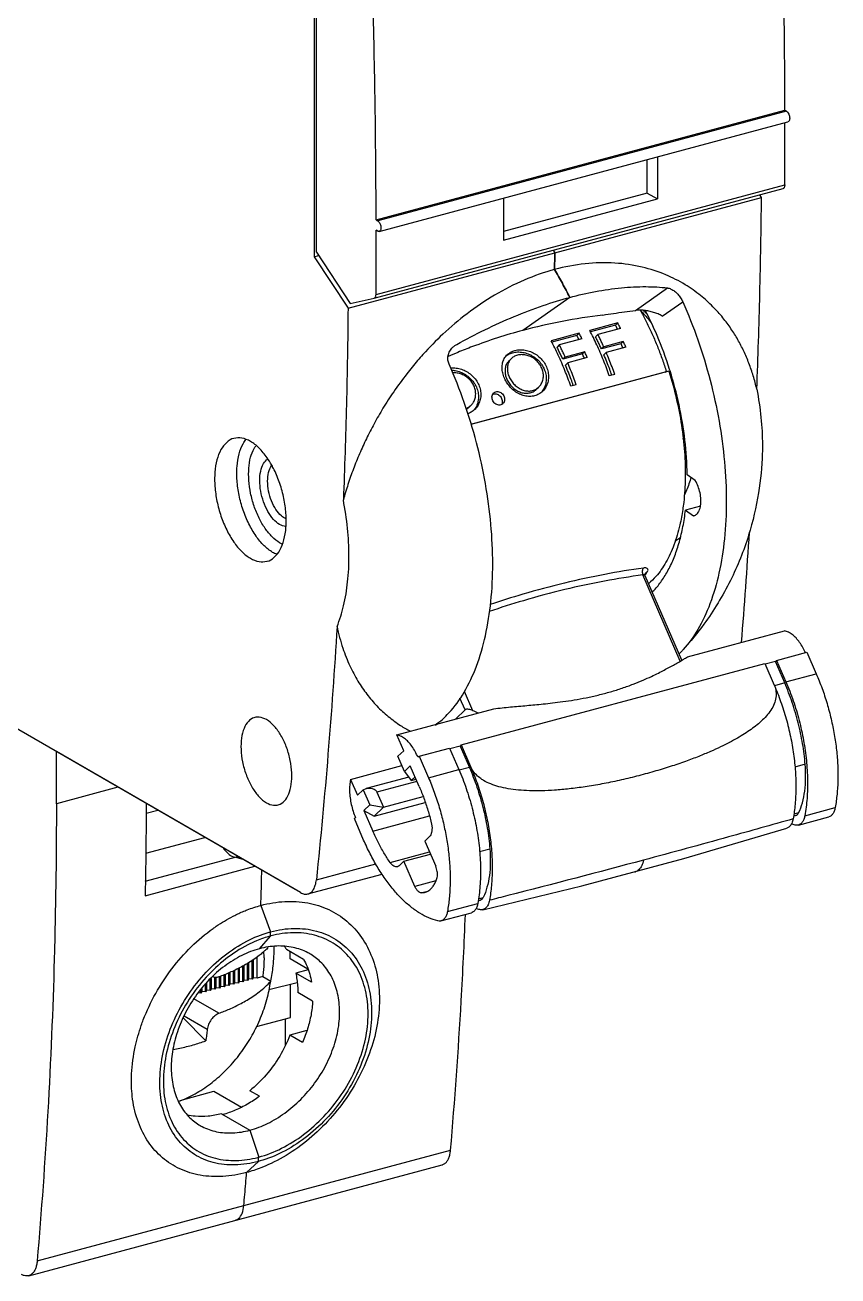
# Model space of a CAD drawing. Extents: x -77 to 255, y -304 to -148.
# Drawn here: x -20.75 to 8.01, y -272.28 to -228.01 of the extents above; entities that cross this region are included whole.
import ezdxf

# ---------------------------------------------------------------- set-up
doc = ezdxf.new("R2010")
doc.units = 0
doc.header["$LTSCALE"] = 1.21
doc.header["$MEASUREMENT"] = 0
doc.layers.get('0').update_dxf_attribs({"linetype": 'CONTINUOUS'})

msp = doc.modelspace()

# ---------------------------------------------------------------- linework, layer by layer
for p, q in [((-10.519, -218.63), (-10.519, -236.207)), ((-10.436, -236.05), (-10.436, -218.607)), ((-8.326, -234.903), (6.137, -231.027)), ((6.194, -231.059), (-8.269, -234.936)), ((6.137, -231.027), (6.194, -231.059)), ((-8.217, -235.313), (6.245, -231.436)), ((1.268, -233.954), (1.268, -232.77)), ((-8.33, -237.546), (6.133, -233.669)), ((-9.319, -238.031), (5.309, -234.11)), ((-8.391, -237.672), (6.072, -233.796)), ((-3.823, -235.626), (1.632, -234.164)), ((1.268, -233.954), (-3.822, -235.318)), ((1.268, -233.954), (1.632, -234.164)), ((5.309, -234.11), (5.248, -234.017)), ((-8.326, -234.903), (-8.269, -234.936)), ((-8.269, -235.304), (-8.325, -235.272)), ((-10.519, -236.207), (-10.36, -236.165)), ((-10.519, -236.207), (-9.319, -238.031)), ((-10.436, -236.05), (-9.24, -237.869)), ((-2.066, -235.977), (-2.005, -236.07)), ((-9.24, -237.869), (-8.393, -237.673)), ((-8.393, -237.673), (-8.391, -237.672)), ((-1.476, -237.647), (-3.132, -238.815)), ((0.853, -238.107), (1.979, -237.313)), ((1.799, -238.308), (2.52, -237.8)), ((0.222, -238.55), (-0.77, -238.816)), ((0.222, -238.55), (0.139, -238.629)), ((-1.142, -238.916), (-2.134, -239.181)), ((-1.225, -238.995), (-2.109, -239.232)), ((-1.142, -238.916), (-1.225, -238.995)), ((0.139, -238.629), (-0.745, -238.866)), ((-0.48, -238.959), (-0.562, -239.039)), ((0.322, -238.745), (-0.48, -238.959)), ((-5.537, -239.351), (-5.471, -239.31)), ((-1.844, -239.325), (-1.926, -239.404)), ((-1.042, -239.11), (-1.844, -239.325)), ((0.338, -239.286), (-0.356, -239.472)), ((-0.274, -239.393), (-0.356, -239.472)), ((0.42, -239.207), (-0.274, -239.393)), ((0.51, -239.412), (-0.185, -239.598)), ((0.42, -239.207), (0.338, -239.286)), ((-3.539, -239.811), (-3.622, -239.89)), ((-1.026, -239.651), (-1.72, -239.838)), ((-1.638, -239.759), (-1.72, -239.838)), ((-0.944, -239.573), (-1.638, -239.759)), ((-0.854, -239.777), (-1.548, -239.963)), ((-0.944, -239.573), (-1.026, -239.651)), ((-0.185, -239.598), (-0.267, -239.676)), ((-4.975, -242.13), (1.946, -240.275)), ((2.032, -240.263), (-4.972, -242.14)), ((-1.548, -239.963), (-1.63, -240.042)), ((1.946, -240.275), (1.886, -240.302)), ((-1.249, -240.737), (-1.439, -240.788)), ((0.115, -240.371), (-0.075, -240.422)), ((-2.57, -240.821), (-2.652, -240.9)), ((-4.967, -241.463), (-5.049, -241.542)), ((2.598, -242.682), (2.53, -242.643)), ((2.548, -242.8), (2.606, -242.784)), ((2.964, -244.127), (2.681, -243.928)), ((3.151, -245.03), (2.62, -245.175)), ((2.62, -245.175), (2.902, -245.374)), ((-11.194, -258.598), (-33.961, -245.449)), ((2.902, -245.374), (2.923, -245.369)), ((2.902, -245.374), (2.923, -245.37)), ((2.433, -250.521), (1.111, -247.468)), ((2.487, -250.489), (1.195, -247.506)), ((2.692, -250.37), (6.125, -249.45)), ((5.801, -250.532), (5.44, -250.629)), ((5.842, -250.493), (5.801, -250.532)), ((6.13, -251.292), (5.801, -250.532)), ((5.842, -250.493), (6.916, -250.205)), ((5.842, -250.493), (6.171, -251.253)), ((6.916, -250.205), (7.245, -250.965)), ((-5.315, -253.484), (5.429, -250.604)), ((5.429, -250.604), (5.758, -251.364)), ((6.171, -251.253), (7.245, -250.965)), ((6.13, -251.292), (5.768, -251.39)), ((-5.18, -252.242), (-5.362, -251.824)), ((-4.905, -252.273), (-5.2, -251.593)), ((-7.594, -253.128), (-4.161, -252.207)), ((-5.18, -252.242), (-5.523, -252.573)), ((-6.177, -252.748), (-6.189, -252.721)), ((-6.147, -252.74), (-6.164, -252.7)), ((-7.351, -253.69), (-7.594, -253.128)), ((-6.803, -253.882), (-5.728, -253.594)), ((-5.728, -253.594), (-5.399, -254.355)), ((-5.356, -253.523), (-5.717, -253.62)), ((-5.315, -253.484), (-5.356, -253.523)), ((-5.356, -253.523), (-5.027, -254.283)), ((-5.315, -253.484), (-4.986, -254.244)), ((-10.997, -258.712), (-19.639, -253.72)), ((-19.639, -255.563), (-19.639, -253.72)), ((-7.555, -253.887), (-7.351, -253.69)), ((-7.324, -254.422), (-7.555, -253.887)), ((-6.803, -253.882), (-6.844, -253.922)), ((-6.803, -253.882), (-6.474, -254.643)), ((-9.232, -254.705), (-7.412, -254.217)), ((-7.119, -254.225), (-7.324, -254.422)), ((-7.324, -254.422), (-7.083, -254.741)), ((-6.801, -254.958), (-7.119, -254.225)), ((-6.474, -254.643), (-5.399, -254.355)), ((-5.027, -254.283), (-5.389, -254.38)), ((6.855, -254.169), (6.49, -254.266)), ((-9.232, -254.705), (-8.989, -255.267)), ((-7.17, -254.625), (-8.678, -255.029)), ((-6.881, -254.773), (-8.297, -255.152)), ((-6.95, -254.614), (-7.083, -254.741)), ((-7.083, -254.741), (-6.915, -254.696)), ((-17.46, -254.979), (-19.639, -255.563)), ((-8.989, -255.267), (-8.784, -255.07)), ((-8.784, -255.07), (-8.677, -255.029)), ((-8.784, -255.07), (-8.552, -255.605)), ((-8.297, -255.152), (-8.066, -255.688)), ((-8.066, -255.688), (-6.66, -255.311)), ((-16.463, -255.903), (-16.051, -255.793)), ((-8.552, -255.605), (-8.757, -255.802)), ((-8.757, -255.802), (-8.393, -256.003)), ((-8.757, -255.802), (-8.439, -256.535)), ((-8.552, -255.605), (-8.066, -255.688)), ((-8.393, -256.003), (-6.587, -255.519)), ((-8.066, -255.688), (-8.393, -256.003)), ((6.842, -255.991), (7.916, -255.703)), ((-9.096, -256.091), (-9.055, -256.051)), ((-8.767, -256.851), (-9.096, -256.091)), ((-8.439, -256.535), (-6.439, -255.999)), ((6.525, -255.982), (6.441, -256.005)), ((6.624, -255.887), (6.45, -255.934)), ((6.514, -255.985), (6.525, -255.982)), ((6.614, -256.321), (7.688, -256.033)), ((-6.603, -256.888), (-6.437, -256.727)), ((-16.476, -257.317), (-14.383, -256.756)), ((-6.603, -256.888), (-6.217, -257.78)), ((-4.667, -257.257), (-4.302, -257.159)), ((-16.492, -258.31), (-13.214, -257.432)), ((-13.031, -257.538), (-13.323, -257.461)), ((-7.833, -257.642), (-6.439, -257.268)), ((-7.508, -257.759), (-7.341, -257.598)), ((-7.341, -257.598), (-6.405, -257.347)), ((-6.954, -258.49), (-7.341, -257.598)), ((-16.5, -258.819), (-12.615, -257.778)), ((-10.738, -258.758), (-8.116, -258.056)), ((-10.441, -258.259), (-8.34, -257.696)), ((-6.208, -258.29), (-6.954, -258.49)), ((-4.551, -259.314), (-1.048, -258.473)), ((-6.543, -258.678), (-6.708, -258.722)), ((-6.708, -258.722), (-6.614, -258.706)), ((-4.707, -258.925), (-4.533, -258.878)), ((-12.403, -259.162), (-12.058, -260.097)), ((-5.803, -259.38), (-4.729, -259.092)), ((-4.716, -258.996), (-4.632, -258.973)), ((-4.632, -258.973), (-4.643, -258.976)), ((-6.031, -259.71), (-4.956, -259.422)), ((-12.452, -260.696), (-12.063, -260.247)), ((-10.893, -261.072), (-11.494, -260.725)), ((-12.706, -261.777), (-12.706, -261.109)), ((-12.679, -261.092), (-12.679, -261.723)), ((-12.54, -261.733), (-12.54, -260.993)), ((-10.738, -261.417), (-11.367, -261.054)), ((-13.671, -261.609), (-13.671, -261.988)), ((-13.532, -261.999), (-13.532, -261.55)), ((-13.506, -261.539), (-13.506, -261.944)), ((-13.367, -261.954), (-13.367, -261.475)), ((-13.34, -261.463), (-13.34, -261.9)), ((-13.201, -261.91), (-13.201, -261.394)), ((-13.175, -261.381), (-13.175, -261.856)), ((-13.036, -261.866), (-13.036, -261.307)), ((-13.01, -261.292), (-13.01, -261.811)), ((-12.871, -261.822), (-12.871, -261.213)), ((-12.844, -261.196), (-12.844, -261.767)), ((-10.73, -261.44), (-11.17, -261.558)), ((-10.612, -261.88), (-11.17, -261.558)), ((-14.358, -262.22), (-14.358, -261.929)), ((-14.332, -261.901), (-14.332, -262.166)), ((-14.193, -262.176), (-14.193, -261.771)), ((-14.167, -261.746), (-14.167, -262.121)), ((-14.028, -262.132), (-14.028, -261.71)), ((-14.002, -261.711), (-14.002, -262.077)), ((-13.863, -262.087), (-13.863, -261.685)), ((-13.836, -262.033), (-13.863, -262.087)), ((-13.836, -261.675), (-13.836, -262.033)), ((-13.697, -262.043), (-13.836, -262.033)), ((-13.697, -262.043), (-13.697, -261.62)), ((-13.671, -261.988), (-13.697, -262.043)), ((-13.532, -261.999), (-13.671, -261.988)), ((-13.506, -261.944), (-13.532, -261.999)), ((-13.367, -261.954), (-13.506, -261.944)), ((-13.34, -261.9), (-13.367, -261.954)), ((-13.201, -261.91), (-13.34, -261.9)), ((-13.175, -261.856), (-13.201, -261.91)), ((-13.036, -261.866), (-13.175, -261.856)), ((-13.01, -261.811), (-13.036, -261.866)), ((-12.871, -261.822), (-13.01, -261.811)), ((-12.844, -261.767), (-12.871, -261.822)), ((-12.706, -261.777), (-12.844, -261.767)), ((-12.679, -261.723), (-12.706, -261.777)), ((-12.54, -261.733), (-12.679, -261.723)), ((-12.339, -261.679), (-12.54, -261.733)), ((-12.339, -261.679), (-12.057, -261.841)), ((-12.119, -262.141), (-11.118, -261.887)), ((-11.352, -263.128), (-11.352, -261.946)), ((-13.887, -262.982), (-14.772, -262.471)), ((-14.524, -262.265), (-14.61, -262.258)), ((-14.524, -262.265), (-14.524, -262.145)), ((-14.497, -262.21), (-14.524, -262.265)), ((-14.497, -262.111), (-14.497, -262.21)), ((-14.358, -262.22), (-14.497, -262.21)), ((-14.332, -262.166), (-14.358, -262.22)), ((-14.193, -262.176), (-14.332, -262.166)), ((-14.167, -262.121), (-14.193, -262.176)), ((-14.028, -262.132), (-14.167, -262.121)), ((-14.002, -262.077), (-14.028, -262.132)), ((-13.863, -262.087), (-14.002, -262.077)), ((-10.573, -262.549), (-11.096, -262.247)), ((-14.355, -263.957), (-15.152, -263.147)), ((-14.3, -263.552), (-15.117, -263.081)), ((-12.563, -263.453), (-11.352, -263.128)), ((-11.549, -263.181), (-11.549, -264.11)), ((-10.776, -263.59), (-11.378, -263.757)), ((-10.936, -264.013), (-11.378, -263.757)), ((-15.264, -266.069), (-14.07, -265.737)), ((-14.07, -265.737), (-13.091, -266.303)), ((-12.455, -265.917), (-12.797, -265.72)), ((-13.801, -266.536), (-12.795, -267.117)), ((-12.795, -267.117), (-12.481, -268.07)), ((-20.32, -271.745), (-5.692, -267.824)), ((-12.908, -268.615), (-12.493, -268.224)), ((-20.619, -272.266), (-5.991, -268.345))]:
    msp.add_line(p, q)
for points in [[(1.195, -247.506), (1.188, -247.485), (1.184, -247.443), (1.189, -247.419), (1.191, -247.416)], [(-1.048, -258.473), (2.557, -257.508), (6.208, -256.429)]]:
    msp.add_lwpolyline(points)
for points, start_tangent, end_tangent in [([(6.137, -231.027), (6.106, -227.194), (6.029, -223.336), (5.908, -219.456), (5.741, -215.555)], (-0.002408, 0.999997), (-0.048179, 0.998839)), ([(-8.326, -234.903), (-8.357, -231.071), (-8.434, -227.213), (-8.555, -223.333), (-8.722, -219.432)], (-0.002408, 0.999997), (-0.048179, 0.998839)), ([(6.194, -231.059), (6.237, -231.098), (6.273, -231.159), (6.298, -231.233), (6.306, -231.308), (6.298, -231.373), (6.273, -231.419), (6.245, -231.436)], (0.865939, -0.50015), (-0.960533, -0.278167)), ([(6.133, -233.669), (6.137, -232.533), (6.138, -231.465)], (0.005771, 0.999983), (-0.001059, 0.999999)), ([(1.634, -232.672), (1.634, -233.123), (1.633, -233.644), (1.632, -234.164)], (0.00106, -0.999999), (-0.003554, -0.999994)), ([(6.133, -233.669), (6.128, -233.716), (6.116, -233.755), (6.096, -233.782), (6.072, -233.796)], (-0.005771, -0.999983), (-0.964944, -0.262457)), ([(-3.821, -234.134), (-3.821, -234.585), (-3.821, -235.106), (-3.823, -235.626)], (0.00106, -0.999999), (-0.003554, -0.999994)), ([(5.142, -240.893), (5.25, -237.518), (5.309, -234.11)], (0.039527, 0.999219), (0.010014, 0.99995)), ([(-8.269, -234.936), (-8.231, -234.969), (-8.197, -235.021), (-8.172, -235.084), (-8.158, -235.152), (-8.158, -235.215), (-8.172, -235.268), (-8.197, -235.302), (-8.218, -235.313)], (0.865939, -0.50015), (-0.963275, -0.268516)), ([(-8.33, -237.546), (-8.325, -236.41), (-8.325, -235.272)], (0.005771, 0.999983), (-0.001276, 0.999999)), ([(-8.218, -235.313), (-8.231, -235.315), (-8.269, -235.304)], (-0.963275, -0.268516), (-0.865939, 0.50015)), ([(-2.005, -236.07), (-2.008, -236.366), (-2.012, -236.662)], (-0.010014, -0.99995), (-0.012527, -0.999922)), ([(-2.012, -236.662), (-2.008, -236.366)], (0.012527, 0.999922), (0.01127, 0.999936)), ([(-2.008, -236.366), (-2.005, -236.07)], (0.01127, 0.999936), (0.010014, 0.99995)), ([(-2.012, -236.662), (-3.084, -237.035), (-4.135, -237.569), (-5.109, -238.227), (-5.963, -238.949), (-6.669, -239.669), (-6.859, -239.884)], (-0.9659, -0.258915), (-0.651905, -0.758301)), ([(5.142, -240.893), (5.018, -240.427), (4.864, -239.977), (4.682, -239.55), (4.473, -239.145), (4.23, -238.755), (3.942, -238.368), (3.591, -237.977), (3.155, -237.584), (2.607, -237.199), (1.924, -236.849), (1.087, -236.577), (0.122, -236.434), (-0.929, -236.459), (-2.012, -236.662)], (-0.222763, 0.974873), (-0.9659, -0.258915)), ([(-1.476, -237.647), (-1.737, -237.148), (-2.012, -236.662)], (-0.448573, 0.893746), (-0.506802, 0.862062)), ([(-2.012, -236.662), (-1.737, -237.148)], (0.506802, -0.862062), (0.477333, -0.878722)), ([(-1.737, -237.148), (-1.476, -237.647)], (0.477333, -0.878722), (0.448573, -0.893746)), ([(-1.476, -237.647), (-0.566, -237.439), (0.352, -237.308), (1.22, -237.268), (1.979, -237.313)], (0.9659, 0.258915), (0.993175, -0.116635)), ([(-8.391, -237.672), (-8.367, -237.659), (-8.347, -237.632), (-8.335, -237.593), (-8.33, -237.546)], (0.964944, 0.262457), (0.005771, 0.999983)), ([(-5.471, -239.31), (-4.478, -238.795), (-3.437, -238.324), (-2.417, -237.935), (-1.476, -237.647)], (0.876546, 0.481318), (0.9659, 0.258915)), ([(1.979, -237.313), (2.106, -237.351), (2.233, -237.429), (2.347, -237.535), (2.444, -237.66), (2.52, -237.8)], (0.993175, -0.116635), (0.407524, -0.913194)), ([(-9.319, -238.031), (-9.378, -241.439), (-9.486, -244.814)], (-0.010014, -0.99995), (-0.039527, -0.999219)), ([(-0.31, -238.274), (0.071, -238.215), (0.459, -238.159), (0.853, -238.107)], (0.987362, 0.158482), (0.992022, 0.126062)), ([(1.799, -238.308), (1.649, -238.235), (1.49, -238.177), (1.327, -238.136), (1.162, -238.109), (0.999, -238.099), (0.853, -238.107)], (-0.865939, 0.50015), (-0.992022, -0.126062)), ([(1.019, -238.099), (1.097, -238.243), (1.292, -238.625), (1.475, -239.02), (1.645, -239.429), (1.803, -239.847), (1.946, -240.275)], (0.485422, -0.87428), (0.301445, -0.953484)), ([(1.036, -238.12), (1.096, -238.182)], (0.707637, -0.706576), (0.690241, -0.72358)), ([(1.251, -238.232), (1.13, -238.098)], (-0.652132, 0.758106), (-0.686343, 0.727278)), ([(2.059, -240.195), (1.616, -238.997), (1.193, -238.107)], (-0.302284, 0.953218), (-0.466443, 0.884551)), ([(2.52, -237.8), (3.057, -239.154), (3.49, -240.574), (3.806, -242.022), (3.999, -243.463), (4.064, -244.863), (3.998, -246.188), (3.804, -247.406), (3.486, -248.487), (3.052, -249.405), (2.538, -250.111)], (0.407524, -0.913194), (-0.672654, -0.739957)), ([(-0.31, -238.274), (-1.748, -238.499), (-3.132, -238.815)], (-0.99267, -0.120857), (-0.966416, -0.256982)), ([(0.322, -238.745), (0.289, -238.679), (0.255, -238.614), (0.222, -238.55)], (-0.447874, 0.894097), (-0.465726, 0.884929)), ([(1.096, -238.182), (1.409, -238.553)], (0.690241, -0.72358), (0.599729, -0.800203)), ([(-3.132, -238.815), (-4.036, -239.082), (-4.916, -239.39), (-5.438, -239.595)], (-0.965386, -0.260825), (-0.924517, -0.38114)), ([(-1.15, -239.139), (-1.157, -239.124), (-1.191, -239.059), (-1.225, -238.995)], (-0.454173, 0.890914), (-0.467892, 0.883785)), ([(-1.042, -239.11), (-1.075, -239.045), (-1.108, -238.98), (-1.142, -238.916)], (-0.447874, 0.894097), (-0.465726, 0.884929)), ([(-0.075, -240.422), (-0.284, -239.866), (-0.517, -239.329), (-0.77, -238.816)], (-0.329837, 0.944038), (-0.465726, 0.884929)), ([(-0.274, -239.393), (-0.341, -239.247), (-0.41, -239.102), (-0.48, -238.959)], (-0.409787, 0.912181), (-0.447874, 0.894097)), ([(0.214, -238.774), (0.206, -238.759), (0.173, -238.694), (0.139, -238.629)], (-0.454173, 0.890914), (-0.467892, 0.883785)), ([(-5.722, -239.556), (-5.618, -239.419), (-5.537, -239.351)], (0.482353, 0.875977), (0.816516, 0.577323)), ([(-1.439, -240.788), (-1.648, -240.232), (-1.88, -239.695), (-2.134, -239.181)], (-0.329837, 0.944038), (-0.465726, 0.884929)), ([(-1.72, -239.838), (-1.787, -239.691), (-1.856, -239.547), (-1.926, -239.404)], (-0.410182, 0.912004), (-0.449464, 0.893298)), ([(-1.638, -239.759), (-1.705, -239.612), (-1.773, -239.468), (-1.844, -239.325)], (-0.409787, 0.912181), (-0.447874, 0.894097)), ([(-0.356, -239.472), (-0.423, -239.326), (-0.492, -239.181), (-0.562, -239.039)], (-0.410182, 0.912004), (-0.449464, 0.893298)), ([(0.406, -239.439), (0.398, -239.422), (0.368, -239.354), (0.338, -239.286)], (-0.396762, 0.917922), (-0.410182, 0.912004)), ([(0.51, -239.412), (0.48, -239.343), (0.45, -239.275), (0.42, -239.207)], (-0.392504, 0.91975), (-0.409787, 0.912181)), ([(-6.859, -239.884), (-7.242, -240.353), (-7.704, -240.986), (-8.083, -241.572), (-8.399, -242.122), (-8.671, -242.652), (-8.913, -243.181), (-9.13, -243.719), (-9.322, -244.266), (-9.486, -244.814)], (-0.651905, -0.758301), (-0.263921, -0.964544)), ([(-5.744, -240.015), (-5.786, -239.864), (-5.778, -239.707), (-5.722, -239.556)], (-0.407524, 0.913194), (0.482353, 0.875977)), ([(-5.438, -239.595), (-5.776, -239.739)], (-0.924517, -0.38114), (-0.91658, -0.39985)), ([(-3.786, -240.503), (-3.846, -240.321), (-3.868, -240.14), (-3.85, -239.969), (-3.793, -239.815), (-3.698, -239.686), (-3.686, -239.675)], (-0.397002, 0.917818), (0.721532, 0.692381)), ([(-3.622, -239.89), (-3.686, -239.967), (-3.743, -240.091), (-3.765, -240.233), (-3.752, -240.385), (-3.703, -240.538)], (-0.721283, -0.69264), (0.397003, -0.917817)), ([(-3.725, -239.716), (-3.679, -239.683)], (0.7879, 0.615803), (0.842527, 0.538655)), ([(-3.686, -239.675), (-3.57, -239.588), (-3.415, -239.525), (-3.24, -239.499), (-3.053, -239.513), (-2.866, -239.566), (-2.687, -239.657), (-2.527, -239.781), (-2.395, -239.933), (-2.299, -240.105)], (0.721532, 0.692381), (0.397002, -0.917818)), ([(-3.539, -239.811), (-3.604, -239.888), (-3.661, -240.012), (-3.683, -240.154), (-3.67, -240.306), (-3.621, -240.459)], (-0.721285, -0.692638), (0.397002, -0.917818)), ([(-3.679, -239.683), (-3.653, -239.667), (-3.497, -239.604), (-3.322, -239.579), (-3.136, -239.593), (-2.948, -239.645), (-2.769, -239.736), (-2.609, -239.86), (-2.477, -240.011), (-2.411, -240.119)], (0.842527, 0.538655), (0.465433, -0.885083)), ([(-2.464, -240.149), (-2.546, -240.005), (-2.659, -239.88), (-2.795, -239.78), (-2.946, -239.712), (-3.103, -239.678), (-3.256, -239.679), (-3.395, -239.717), (-3.513, -239.787), (-3.539, -239.811)], (-0.397002, 0.917818), (-0.721285, -0.692638)), ([(-0.958, -239.805), (-0.965, -239.787), (-0.995, -239.719), (-1.026, -239.651)], (-0.396762, 0.917922), (-0.410182, 0.912004)), ([(-0.854, -239.777), (-0.884, -239.709), (-0.913, -239.641), (-0.944, -239.573)], (-0.392504, 0.91975), (-0.409787, 0.912181)), ([(0.014, -240.398), (-0.062, -240.189), (-0.162, -239.93), (-0.267, -239.676)], (-0.332033, 0.943268), (-0.392366, 0.919809)), ([(0.115, -240.371), (0.02, -240.109), (-0.08, -239.852), (-0.185, -239.598)], (-0.329837, 0.944038), (-0.392504, 0.91975)), ([(-6.23, -252.78), (-5.752, -252.354), (-5.213, -251.621), (-4.779, -250.703), (-4.461, -249.622), (-4.266, -248.404), (-4.201, -247.079), (-4.265, -245.679), (-4.458, -244.238), (-4.774, -242.79), (-5.207, -241.37), (-5.744, -240.015)], (0.80935, 0.587327), (-0.407524, 0.913194)), ([(-5.691, -240.146), (-5.636, -240.142), (-5.45, -240.156), (-5.262, -240.209), (-5.084, -240.299), (-4.924, -240.423), (-4.792, -240.575), (-4.695, -240.747)], (0.994989, 0.099986), (0.397002, -0.917818)), ([(-5.661, -240.221), (-5.532, -240.235), (-5.345, -240.288), (-5.166, -240.378), (-5.006, -240.502), (-4.874, -240.654), (-4.808, -240.762)], (0.999397, -0.034711), (0.465433, -0.885083)), ([(-4.861, -240.791), (-4.943, -240.647), (-5.055, -240.522), (-5.192, -240.422), (-5.343, -240.354), (-5.5, -240.32), (-5.623, -240.319)], (-0.397002, 0.917818), (-0.996358, -0.085269)), ([(-2.57, -240.821), (-2.502, -240.74), (-2.437, -240.608), (-2.408, -240.46), (-2.417, -240.303), (-2.464, -240.149)], (0.72148, 0.692435), (-0.397002, 0.917818)), ([(-2.381, -240.183), (-2.323, -240.368), (-2.308, -240.555), (-2.336, -240.737), (-2.405, -240.901), (-2.448, -240.967)], (0.397003, -0.917817), (-0.59307, -0.805151)), ([(-2.299, -240.105), (-2.241, -240.289), (-2.226, -240.477), (-2.254, -240.658), (-2.322, -240.822), (-2.427, -240.961), (-2.44, -240.973)], (0.397002, -0.917818), (-0.721514, -0.6924)), ([(-2.411, -240.119), (-2.381, -240.183)], (0.465433, -0.885083), (0.397003, -0.917817)), ([(-1.35, -240.764), (-1.426, -240.554), (-1.525, -240.296), (-1.63, -240.042)], (-0.332033, 0.943268), (-0.392366, 0.919809)), ([(-1.249, -240.737), (-1.343, -240.475), (-1.443, -240.217), (-1.548, -239.963)], (-0.329837, 0.944038), (-0.392504, 0.91975)), ([(2.032, -240.263), (2.291, -241.21), (2.477, -242.168), (2.584, -243.116), (2.61, -244.034), (2.556, -244.901), (2.522, -245.159)], (0.300645, -0.953736), (-0.14553, -0.989354)), ([(2.077, -240.251), (2.059, -240.195)], (-0.2982, 0.954503), (-0.302284, 0.953218)), ([(2.681, -243.928), (2.601, -242.701), (2.391, -241.443), (2.077, -240.251)], (-0.01213, 0.999926), (-0.2982, 0.954503)), ([(-4.967, -241.464), (-4.898, -241.382), (-4.834, -241.251), (-4.804, -241.102), (-4.814, -240.946), (-4.861, -240.791)], (0.72148, 0.692435), (-0.397002, 0.917818)), ([(-4.695, -240.747), (-4.638, -240.931), (-4.623, -241.119), (-4.651, -241.3), (-4.719, -241.465), (-4.824, -241.603), (-4.836, -241.615)], (0.397002, -0.917818), (-0.721514, -0.6924)), ([(-4.808, -240.762), (-4.777, -240.826)], (0.465433, -0.885083), (0.397003, -0.917817)), ([(-3.756, -240.567), (-3.786, -240.503)], (-0.453657, 0.891176), (-0.397002, 0.917818)), ([(-2.44, -240.973), (-2.562, -241.065), (-2.72, -241.131), (-2.893, -241.154), (-3.072, -241.133), (-3.25, -241.071), (-3.417, -240.97), (-3.567, -240.836), (-3.692, -240.678), (-3.756, -240.567)], (-0.721514, -0.6924), (-0.453657, 0.891176)), ([(-3.703, -240.538), (-3.622, -240.683), (-3.515, -240.813), (-3.385, -240.919), (-3.241, -240.995), (-3.09, -241.035), (-2.941, -241.036), (-2.802, -240.999), (-2.68, -240.925), (-2.653, -240.9)], (0.397003, -0.917817), (0.721484, 0.692431)), ([(-3.621, -240.459), (-3.54, -240.605), (-3.433, -240.734), (-3.303, -240.841), (-3.159, -240.916), (-3.008, -240.956), (-2.859, -240.957), (-2.719, -240.919), (-2.598, -240.846), (-2.57, -240.821)], (0.397002, -0.917818), (0.72148, 0.692435)), ([(-4.777, -240.826), (-4.72, -241.01), (-4.705, -241.198), (-4.733, -241.379), (-4.801, -241.544), (-4.844, -241.609)], (0.397003, -0.917817), (-0.59307, -0.805151)), ([(-4.209, -241.273), (-4.226, -241.198), (-4.221, -241.126), (-4.195, -241.063), (-4.168, -241.03)], (-0.348484, 0.937315), (0.721199, 0.692728)), ([(-4.203, -241.076), (-4.173, -241.066), (-4.109, -241.059), (-4.042, -241.074), (-3.979, -241.109), (-3.925, -241.16), (-3.886, -241.223)], (0.906537, 0.422126), (0.409737, -0.912204)), ([(-4.168, -241.03), (-4.151, -241.015), (-4.091, -240.987), (-4.023, -240.981), (-3.953, -240.998), (-3.887, -241.037), (-3.833, -241.093), (-3.796, -241.162)], (0.721199, 0.692728), (0.348484, -0.937315)), ([(-3.886, -241.223), (-3.865, -241.294), (-3.864, -241.366), (-3.882, -241.431), (-3.886, -241.438)], (0.409737, -0.912204), (-0.461816, -0.886976)), ([(-3.796, -241.162), (-3.78, -241.237), (-3.786, -241.31), (-3.813, -241.375), (-3.84, -241.408)], (0.348484, -0.937315), (-0.721347, -0.692573)), ([(-2.448, -240.967), (-2.482, -241.01)], (-0.59307, -0.805151), (-0.656681, -0.754169)), ([(5.142, -240.893), (5.289, -241.898), (5.341, -242.875), (5.337, -243.175)], (0.188915, -0.981993), (-0.029875, -0.999554)), ([(-5.145, -241.573), (-5.116, -241.562), (-4.995, -241.488), (-4.967, -241.464)], (0.942376, 0.334555), (0.72148, 0.692435)), ([(-5.133, -241.608), (-5.077, -241.567), (-5.049, -241.543)], (0.852362, 0.522953), (0.721484, 0.692431)), ([(-4.836, -241.615), (-4.959, -241.708), (-5.087, -241.765)], (-0.721514, -0.6924), (-0.95249, -0.304571)), ([(-4.844, -241.609), (-4.878, -241.652)], (-0.59307, -0.805151), (-0.656681, -0.754169)), ([(-3.84, -241.408), (-3.859, -241.424), (-3.918, -241.452), (-3.986, -241.458), (-4.055, -241.44), (-4.12, -241.4), (-4.173, -241.343), (-4.209, -241.273)], (-0.721347, -0.692573), (-0.348484, 0.937315)), ([(2.515, -242.184), (2.478, -242.176)], (-0.974019, 0.226468), (-0.981569, 0.191107)), ([(2.568, -242.485), (2.518, -242.53)], (-0.673144, -0.739511), (-0.800728, -0.599028)), ([(-13.355, -242.639), (-13.361, -242.64), (-13.612, -242.778), (-13.815, -243.035), (-13.957, -243.394), (-14.03, -243.836), (-14.03, -244.335), (-13.957, -244.861), (-13.815, -245.385), (-13.612, -245.875), (-13.361, -246.304), (-13.075, -246.645), (-12.772, -246.88)], (-0.966026, -0.258444), (0.865939, -0.50015)), ([(-12.772, -242.743), (-13.075, -242.628), (-13.355, -242.639)], (-0.865939, 0.50015), (-0.966026, -0.258444)), ([(-11.987, -246.67), (-12.29, -246.435), (-12.576, -246.093), (-12.827, -245.664), (-13.03, -245.174), (-13.172, -244.651), (-13.245, -244.125), (-13.245, -243.626), (-13.172, -243.184), (-13.03, -242.825)], (-0.865939, 0.50015), (0.487586, 0.873075)), ([(-13.03, -242.825), (-12.932, -242.678)], (0.487586, 0.873075), (0.623645, 0.781708)), ([(-11.739, -246.328), (-12.001, -246.125), (-12.248, -245.829), (-12.467, -245.457), (-12.643, -245.032), (-12.766, -244.579), (-12.829, -244.122), (-12.829, -243.69), (-12.766, -243.306), (-12.643, -242.995)], (-0.865939, 0.50015), (0.487965, 0.872863)), ([(-12.021, -243.58), (-12.184, -243.32), (-12.469, -242.979), (-12.772, -242.743)], (-0.489879, 0.87179), (-0.865939, 0.50015)), ([(-12.643, -242.995), (-12.58, -242.896)], (0.487965, 0.872863), (0.589728, 0.807602)), ([(-12.443, -244.129), (-12.409, -243.793), (-12.309, -243.531), (-12.156, -243.368)], (0, 1), (0.855115, 0.518438)), ([(5.337, -243.175), (5.204, -244.568), (4.853, -246.063), (4.207, -247.671), (3.269, -249.213), (2.538, -250.111)], (-0.029935, -0.999552), (-0.672182, -0.740386)), ([(-12.165, -244.149), (-12.129, -243.84), (-12.027, -243.609), (-12.02, -243.6)], (0, 1), (0.614969, 0.788551)), ([(-11.588, -246.23), (-11.515, -245.788), (-11.515, -245.289), (-11.588, -244.763), (-11.73, -244.239), (-11.932, -243.749), (-12.021, -243.58)], (0.258937, 0.965894), (-0.489879, 0.87179)), ([(-11.515, -245.754), (-11.522, -245.754), (-11.739, -245.684), (-11.957, -245.502), (-12.153, -245.226), (-12.309, -244.882), (-12.409, -244.504), (-12.443, -244.129)], (-0.999886, 0.015125), (0, 1)), ([(-11.518, -245.485), (-11.677, -245.382), (-11.87, -245.156), (-12.027, -244.85), (-12.129, -244.5), (-12.165, -244.149)], (-0.924293, 0.381684), (0, 1)), ([(2.797, -244.071), (2.632, -244.53), (2.583, -244.634)], (-0.26971, -0.962942), (-0.448618, -0.893724)), ([(2.812, -244.017), (2.797, -244.071)], (-0.255633, -0.966774), (-0.26971, -0.962942)), ([(3.103, -245.196), (3.154, -245.019), (3.164, -244.803), (3.134, -244.568), (3.065, -244.335), (2.964, -244.127)], (0.415786, 0.909462), (-0.516808, 0.856101)), ([(-9.709, -249.296), (-9.475, -248.559), (-9.333, -247.718), (-9.287, -246.796), (-9.339, -245.819), (-9.486, -244.814)], (0.380449, 0.924802), (-0.188915, 0.981993)), ([(2.522, -245.159), (2.421, -245.7), (2.21, -246.412), (1.926, -247.023), (1.576, -247.52), (1.317, -247.775)], (-0.14553, -0.989354), (-0.763925, -0.645305)), ([(1.444, -248.074), (1.543, -247.971), (1.807, -247.636), (2.039, -247.243), (2.238, -246.796), (2.403, -246.299), (2.53, -245.757), (2.62, -245.175)], (0.712813, 0.701354), (0.116169, 0.993229)), ([(2.923, -245.37), (3.016, -245.318), (3.103, -245.196)], (0.963213, 0.268739), (0.415786, 0.909462)), ([(2.274, -246.251), (2.459, -246.118)], (0.849163, 0.528131), (0.769746, 0.63835)), ([(4.602, -249.859), (4.883, -245.96)], (0.081242, 0.996694), (0.062689, 0.998033)), ([(-12.19, -246.985), (-12.184, -246.984), (-11.932, -246.845), (-11.73, -246.589), (-11.588, -246.23)], (0.966026, 0.258444), (0.258937, 0.965894)), ([(-11.646, -246.375), (-11.739, -246.328)], (-0.915507, 0.402301), (-0.865939, 0.50015)), ([(-12.772, -246.88), (-12.469, -246.995), (-12.19, -246.985)], (0.865939, -0.50015), (0.966026, 0.258444)), ([(-11.843, -246.74), (-11.987, -246.67)], (-0.930984, 0.365059), (-0.865939, 0.50015)), ([(1.131, -247.224), (-0.234, -247.45), (-1.662, -247.757), (-3.137, -248.153), (-4.286, -248.512)], (-0.990014, -0.14097), (-0.949675, -0.313236)), ([(1.131, -247.224), (1.104, -247.273), (1.091, -247.335), (1.094, -247.403), (1.111, -247.468)], (-0.624782, -0.780799), (0.369041, -0.929413)), ([(1.267, -247.363), (1.29, -247.319), (1.293, -247.28), (1.278, -247.25), (1.245, -247.229), (1.195, -247.22), (1.131, -247.224)], (0.554941, 0.83189), (-0.989943, -0.141468)), ([(1.267, -247.363), (1.211, -247.393), (1.19, -247.417)], (-0.9659, -0.258914), (-0.555657, -0.831412)), ([(1.191, -247.472), (1.216, -247.438)], (0.59017, 0.807279), (0.578717, 0.815528)), ([(1.216, -247.438), (1.267, -247.363)], (0.578717, 0.815528), (0.554965, 0.831874)), ([(1.111, -247.468), (-0.24, -247.687), (-1.654, -247.989), (-3.116, -248.381), (-4.326, -248.762)], (-0.990631, -0.136563), (-0.948495, -0.316793)), ([(1.195, -247.506), (1.189, -247.495), (1.17, -247.479), (1.144, -247.469), (1.111, -247.468)], (-0.400188, 0.916433), (-0.996178, -0.08735)), ([(-9.709, -249.296), (-10.029, -253.813), (-10.441, -258.259)], (-0.05996, -0.998201), (-0.103444, -0.994635)), ([(-9.709, -249.296), (-9.503, -250.058), (-9.253, -250.69), (-8.969, -251.225), (-8.652, -251.69), (-8.297, -252.106), (-7.899, -252.476), (-7.462, -252.796), (-7.11, -253.002)], (0.206024, -0.978547), (0.88465, -0.466256)), ([(6.864, -250.219), (6.773, -250.037), (6.657, -249.854), (6.53, -249.699), (6.396, -249.578), (6.26, -249.494), (6.125, -249.45)], (-0.408017, 0.912974), (-0.985008, 0.17251)), ([(-4.161, -252.207), (-3.867, -252.171), (-3.573, -252.14), (-3.283, -252.114), (-2.998, -252.089), (-2.715, -252.063), (-2.417, -252.035), (-2.088, -251.999), (-1.719, -251.952), (-1.315, -251.891), (-0.894, -251.814), (-0.464, -251.718), (-0.035, -251.604), (0.383, -251.473), (0.771, -251.333), (1.118, -251.192), (1.415, -251.06), (1.662, -250.941), (1.871, -250.834), (2.058, -250.733), (2.235, -250.635), (2.402, -250.539), (2.556, -250.449), (2.692, -250.37)], (0.99021, 0.139587), (0.870254, 0.492603)), ([(2.538, -250.111), (2.513, -250.139), (2.396, -250.259)], (-0.672654, -0.739957), (-0.714088, -0.700056)), ([(7.245, -250.965), (7.451, -251.482), (7.627, -252.017), (7.772, -252.564), (7.885, -253.116), (7.962, -253.666), (8.005, -254.206), (8.011, -254.73), (7.981, -255.231), (7.916, -255.703)], (0.397508, -0.917599), (-0.179428, -0.983771)), ([(5.758, -251.364), (5.814, -251.545), (5.825, -251.752), (5.78, -251.973), (5.676, -252.196), (5.525, -252.41), (5.347, -252.601), (5.151, -252.774), (4.941, -252.935), (4.711, -253.09), (4.459, -253.242), (4.179, -253.396), (4.15, -253.411)], (0.397508, -0.917599), (-0.887669, -0.460481)), ([(5.758, -251.364), (5.987, -251.949), (6.181, -252.559), (6.334, -253.184), (6.443, -253.811), (6.507, -254.427), (6.525, -255.021), (6.498, -255.582), (6.428, -256.101)], (0.397508, -0.917599), (-0.179428, -0.983771)), ([(6.855, -254.169), (6.763, -253.44), (6.609, -252.706), (6.396, -251.985), (6.13, -251.292)], (-0.08257, 0.996585), (-0.397508, 0.917599)), ([(6.171, -251.253), (6.43, -251.921), (6.64, -252.617), (6.796, -253.325), (6.896, -254.032), (6.937, -254.721), (6.919, -255.379), (6.842, -255.991)], (0.397508, -0.917599), (-0.179428, -0.983771)), ([(-4.905, -252.273), (-4.979, -252.244), (-5.047, -252.227), (-5.105, -252.221), (-5.151, -252.226), (-5.18, -252.242)], (-0.909642, 0.415394), (-0.720337, -0.693624)), ([(-4.721, -252.357), (-4.905, -252.273)], (-0.908593, 0.417682), (-0.909642, 0.415394)), ([(-12.622, -252.515), (-12.694, -252.541), (-12.888, -252.703), (-13.027, -252.976), (-13.099, -253.336), (-13.099, -253.754), (-13.027, -254.198), (-12.888, -254.63), (-12.694, -255.016), (-12.461, -255.325), (-12.207, -255.531)], (-0.967377, -0.25334), (0.865939, -0.50015)), ([(-12.207, -252.589), (-12.461, -252.502), (-12.622, -252.515)], (-0.865939, 0.50015), (-0.967377, -0.25334)), ([(-11.793, -255.605), (-11.72, -255.579), (-11.526, -255.416), (-11.388, -255.144), (-11.316, -254.784), (-11.316, -254.366), (-11.388, -253.922), (-11.526, -253.49), (-11.72, -253.104), (-11.953, -252.795), (-12.207, -252.589)], (0.967377, 0.25334), (-0.865939, 0.50015)), ([(-6.844, -253.922), (-6.946, -253.715), (-7.062, -253.531), (-7.189, -253.376), (-7.323, -253.255), (-7.459, -253.171), (-7.594, -253.128)], (-0.397508, 0.917599), (-0.985008, 0.17251)), ([(4.15, -253.411), (3.863, -253.554), (3.503, -253.718), (3.09, -253.889), (2.616, -254.068), (2.081, -254.251), (1.5, -254.428), (0.892, -254.593), (0.274, -254.74), (-0.339, -254.865), (-0.934, -254.966), (-1.496, -255.039), (-2.01, -255.086), (-2.477, -255.107), (-2.902, -255.106), (-3.293, -255.082), (-3.653, -255.034), (-3.98, -254.963), (-4.27, -254.866), (-4.524, -254.741), (-4.582, -254.704)], (-0.887669, -0.460481), (-0.834032, 0.551717)), ([(-5.399, -254.355), (-5.14, -255.023), (-4.931, -255.718), (-4.774, -256.427), (-4.674, -257.133), (-4.633, -257.822), (-4.651, -258.48), (-4.729, -259.092)], (0.397508, -0.917599), (-0.179428, -0.983771)), ([(-5.027, -254.283), (-4.761, -254.975), (-4.548, -255.697), (-4.394, -256.431), (-4.302, -257.159)], (0.397508, -0.917599), (0.08257, -0.996585)), ([(-4.986, -254.244), (-4.756, -254.829), (-4.563, -255.439), (-4.41, -256.064), (-4.301, -256.691), (-4.237, -257.307), (-4.219, -257.901), (-4.246, -258.462), (-4.315, -258.981)], (0.397508, -0.917599), (-0.179428, -0.983771)), ([(-4.582, -254.704), (-4.737, -254.584), (-4.891, -254.412), (-4.986, -254.244)], (-0.834032, 0.551717), (-0.397508, 0.917599)), ([(6.624, -255.887), (6.754, -255.531), (6.837, -255.117), (6.871, -254.659), (6.855, -254.169)], (0.425656, 0.904885), (-0.08257, 0.996585)), ([(-9.232, -254.705), (-9.261, -254.906), (-9.266, -255.126), (-9.247, -255.358), (-9.204, -255.594), (-9.14, -255.828), (-9.055, -256.051)], (-0.207946, -0.97814), (0.397508, -0.917599)), ([(-6.801, -254.958), (-6.636, -255.372), (-6.493, -255.8), (-6.374, -256.236)], (0.397508, -0.917599), (0.236091, -0.971731)), ([(-6.474, -254.643), (-6.268, -255.159), (-6.092, -255.695), (-5.947, -256.242), (-5.835, -256.794), (-5.757, -257.343), (-5.714, -257.883), (-5.708, -258.407), (-5.738, -258.908), (-5.803, -259.38)], (0.397508, -0.917599), (-0.179428, -0.983771)), ([(-8.677, -255.029), (-8.669, -255.027), (-8.563, -255.012), (-8.47, -255.021), (-8.393, -255.05), (-8.334, -255.096), (-8.297, -255.152)], (0.966108, 0.258139), (0.397508, -0.917599)), ([(-19.639, -255.563), (-19.705, -260.676)], (0, -1), (-0.025787, -0.999667)), ([(-16.459, -255.556), (-16.47, -256.906), (-16.5, -258.819)], (-0.004184, -0.999991), (-0.020627, -0.999787)), ([(-12.207, -255.531), (-11.953, -255.618), (-11.793, -255.605)], (0.865939, -0.50015), (0.967377, 0.25334)), ([(7.916, -255.703), (7.88, -255.832), (7.824, -255.934), (7.752, -256.004), (7.688, -256.033)], (-0.179428, -0.983771), (-0.965212, -0.261469)), ([(-6.374, -256.236), (-6.353, -256.358), (-6.349, -256.474), (-6.362, -256.579), (-6.392, -256.665), (-6.437, -256.727)], (0.236091, -0.971731), (-0.720337, -0.693624)), ([(6.428, -256.101), (4.143, -256.741)], (-0.96207, -0.272803), (-0.963787, -0.266673)), ([(6.428, -256.101), (6.379, -256.261), (6.344, -256.323), (6.303, -256.372), (6.255, -256.408), (6.208, -256.429)], (-0.179428, -0.983771), (-0.955154, -0.296111)), ([(6.498, -256.321), (6.366, -256.284)], (-0.972803, 0.231633), (-0.952653, 0.304059)), ([(6.525, -255.982), (6.563, -255.964), (6.596, -255.932), (6.624, -255.887)], (0.962153, 0.272511), (0.425656, 0.904885)), ([(6.842, -255.991), (6.805, -256.12), (6.75, -256.222), (6.678, -256.292), (6.614, -256.321)], (-0.179428, -0.983771), (-0.965212, -0.261469)), ([(-7.833, -257.642), (-8.051, -257.3), (-8.254, -256.93), (-8.439, -256.535)], (-0.567806, 0.823162), (-0.397508, 0.917599)), ([(4.143, -256.741), (1.136, -257.56), (-3.668, -258.817)], (-0.963787, -0.266673), (-0.968965, -0.247197)), ([(6.614, -256.321), (6.593, -256.325), (6.498, -256.321)], (-0.965212, -0.261469), (-0.972803, 0.231633)), ([(-13.743, -257.131), (-13.712, -257.171), (-13.521, -257.361), (-13.323, -257.461)], (0.592818, -0.805336), (0.967379, -0.253333)), ([(-6.146, -259.711), (-6.461, -259.605), (-6.78, -259.44), (-7.098, -259.215), (-7.411, -258.936), (-7.715, -258.604), (-8.006, -258.224), (-8.281, -257.802), (-8.535, -257.342), (-8.767, -256.851)], (-0.972803, 0.231633), (-0.397508, 0.917599)), ([(-4.302, -257.159), (-4.286, -257.649), (-4.32, -258.108), (-4.403, -258.521), (-4.533, -258.878)], (0.08257, -0.996585), (-0.425656, -0.904885)), ([(1.136, -257.56, 25.804), (1.072, -257.754, 25.619), (0.969, -257.901, 25.392), (0.907, -257.95, 25.272)], (-0.165999, -0.78259, -0.599998), (-0.456461, -0.274537, -0.846329)), ([(-12.403, -259.162), (-12.39, -258.679), (-12.378, -258.195), (-12.372, -257.918)], (0.028096, 0.999605), (0.021686, 0.999765)), ([(-7.571, -257.796), (-7.629, -257.799), (-7.698, -257.774), (-7.768, -257.72), (-7.833, -257.642)], (-0.966722, -0.25583), (-0.567806, 0.823162)), ([(-7.508, -257.759), (-7.564, -257.793), (-7.571, -257.796)], (-0.720337, -0.693624), (-0.966722, -0.25583)), ([(-6.175, -258.206), (-6.16, -258.133), (-6.156, -258.049), (-6.165, -257.959), (-6.186, -257.867), (-6.217, -257.78)], (0.308649, 0.951176), (-0.397508, 0.917599)), ([(0.907, -257.95, 25.272), (0.837, -257.981, 25.147), (0.829, -257.983, 25.133)], (-0.456461, -0.274537, -0.846329), (-0.500122, -0.13337, -0.855623)), ([(-10.738, -258.758), (-10.632, -258.703), (-10.542, -258.597), (-10.477, -258.444), (-10.441, -258.259)], (0.965625, 0.259939), (0.103444, 0.994635)), ([(-6.708, -258.722), (-6.74, -258.719), (-6.774, -258.708), (-6.807, -258.689), (-6.84, -258.662), (-6.872, -258.627), (-6.902, -258.587), (-6.954, -258.49)], (-0.997783, -0.066558), (-0.397508, 0.917599)), ([(-6.392, -258.581), (-6.307, -258.48), (-6.234, -258.354), (-6.175, -258.206)], (0.720337, 0.693624), (0.308649, 0.951176)), ([(-10.997, -258.712), (-10.867, -258.762), (-10.742, -258.759), (-10.738, -258.758)], (0.865939, -0.50015), (0.965625, 0.259939)), ([(-6.614, -258.706), (-6.542, -258.681), (-6.464, -258.638), (-6.392, -258.581)], (0.965959, 0.258696), (0.732565, 0.680697)), ([(-4.533, -258.878), (-4.561, -258.922), (-4.594, -258.954), (-4.632, -258.973)], (-0.425656, -0.904885), (-0.962153, -0.272511)), ([(-3.668, -258.817), (-4.315, -258.981)], (-0.968965, -0.247197), (-0.969352, -0.245678)), ([(-13.143, -259.428), (-12.96, -259.35)], (0.910978, 0.412455), (0.926349, 0.376667)), ([(-12.96, -259.35), (-12.887, -259.321)], (0.926349, 0.376667), (0.932195, 0.361957)), ([(-12.887, -259.321), (-12.403, -259.162)], (0.932195, 0.361957), (0.9659, 0.258915)), ([(-12.403, -259.162), (-11.557, -259.025), (-10.746, -259.076), (-10.004, -259.311), (-9.362, -259.722), (-8.844, -260.293), (-8.47, -261.001), (-8.257, -261.824), (-8.215, -262.728), (-8.348, -263.675), (-8.65, -264.628), (-9.108, -265.553), (-9.703, -266.412), (-10.411, -267.173), (-11.201, -267.809), (-12.045, -268.295), (-12.406, -268.45)], (0.9659, 0.258915), (-0.932729, -0.360579)), ([(-5.803, -259.38), (-5.839, -259.51), (-5.895, -259.612), (-5.967, -259.681), (-6.031, -259.71)], (-0.179428, -0.983771), (-0.965212, -0.261469)), ([(-4.729, -259.092), (-4.765, -259.222), (-4.82, -259.324), (-4.892, -259.393), (-4.957, -259.422)], (-0.179428, -0.983771), (-0.965212, -0.261469)), ([(-4.659, -259.312), (-4.791, -259.275)], (-0.972803, 0.231633), (-0.952586, 0.304268)), ([(-4.551, -259.314), (-4.598, -259.319), (-4.659, -259.312)], (-0.975406, -0.220414), (-0.972803, 0.231633)), ([(-4.315, -258.981), (-4.364, -259.141), (-4.4, -259.203), (-4.441, -259.252), (-4.489, -259.288), (-4.541, -259.311), (-4.551, -259.314)], (-0.179428, -0.983771), (-0.975406, -0.220414)), ([(-13.981, -259.901), (-13.388, -259.547)], (0.827153, 0.561977), (0.888714, 0.458462)), ([(-13.388, -259.547), (-13.262, -259.484), (-13.223, -259.465)], (0.888714, 0.458462), (0.903968, 0.4276)), ([(-13.223, -259.465), (-13.143, -259.428)], (0.903968, 0.4276), (0.910978, 0.412455)), ([(-6.031, -259.71), (-6.052, -259.715), (-6.146, -259.711)], (-0.965212, -0.261469), (-0.972803, 0.231633)), ([(-5.692, -267.824), (-5.314, -262.535), (-5.167, -259.484)], (0.086264, 0.996272), (0.040065, 0.999197)), ([(-16.634, -263.407), (-16.563, -263.213), (-16.125, -262.278), (-15.553, -261.404), (-14.867, -260.628), (-14.094, -259.979), (-13.981, -259.901)], (0.329173, 0.94427), (0.827153, 0.561977)), ([(-12.493, -268.224), (-13.319, -268.346), (-14.087, -268.261), (-14.757, -267.973), (-15.304, -267.497), (-15.701, -266.851), (-15.928, -266.068), (-15.972, -265.188), (-15.832, -264.256), (-15.515, -263.317), (-15.037, -262.424), (-14.423, -261.621), (-13.702, -260.945), (-12.9, -260.426), (-12.115, -260.112)], (-0.9659, -0.258915), (0.96179, 0.273787)), ([(-12.063, -260.247), (-12.561, -260.418)], (-0.9659, -0.258915), (-0.922606, -0.385745)), ([(-12.481, -268.07), (-11.672, -267.759), (-10.891, -267.272), (-10.175, -266.632), (-9.561, -265.869), (-9.078, -265.015), (-8.757, -264.115), (-8.616, -263.215), (-8.664, -262.361), (-8.895, -261.6), (-9.298, -260.968), (-9.845, -260.501), (-10.512, -260.217), (-11.263, -260.13), (-12.038, -260.24)], (0.9659, 0.258915), (-0.967724, -0.252011)), ([(-12.058, -260.097), (-11.223, -259.977), (-10.441, -260.07), (-9.754, -260.369), (-9.189, -260.857), (-8.776, -261.512), (-8.539, -262.302), (-8.492, -263.184), (-8.638, -264.115), (-8.969, -265.048), (-9.466, -265.933), (-10.1, -266.725), (-10.839, -267.39), (-11.651, -267.899), (-12.429, -268.206)], (0.9659, 0.258915), (-0.961459, -0.274948)), ([(-12.115, -260.112), (-12.058, -260.097)], (0.96179, 0.273787), (0.9659, 0.258915)), ([(-12.063, -260.247), (-12.061, -260.197), (-12.06, -260.147), (-12.058, -260.097)], (0.032484, 0.999472), (0.031704, 0.999497)), ([(-12.038, -260.24), (-12.063, -260.247)], (-0.967724, -0.252011), (-0.9659, -0.258915)), ([(-19.705, -260.676), (-19.715, -261.059), (-19.942, -266.457), (-20.32, -271.745)], (-0.025787, -0.999667), (-0.086264, -0.996272)), ([(-12.561, -260.418), (-12.87, -260.561), (-13.641, -261.056), (-14.341, -261.708), (-14.937, -262.481), (-15.402, -263.346), (-15.711, -264.252), (-15.847, -265.154), (-15.804, -266.006), (-15.583, -266.76), (-15.195, -267.381), (-14.665, -267.836), (-14.014, -268.11), (-13.275, -268.189), (-12.514, -268.079)], (-0.922606, -0.385745), (0.968175, 0.250274)), ([(-12.452, -260.696), (-13.078, -260.935), (-13.682, -261.308), (-14.239, -261.798), (-14.721, -262.382), (-15.11, -263.036), (-15.388, -263.727), (-15.482, -264.078), (-15.544, -264.428), (-15.571, -265.099), (-15.536, -265.417), (-15.469, -265.716), (-15.247, -266.247), (-14.913, -266.677), (-14.551, -266.951)], (-0.9659, -0.258915), (0.865642, -0.500663)), ([(-10.677, -260.874), (-10.743, -260.837), (-11.266, -260.649), (-11.844, -260.601), (-12.452, -260.696)], (-0.865699, 0.500565), (-0.9659, -0.258915)), ([(-12.147, -260.654), (-12.251, -260.757), (-12.336, -260.833)], (-0.690629, -0.723209), (-0.757234, -0.653144)), ([(-11.949, -260.623), (-11.979, -261.309), (-12.062, -261.841)], (0.021373, -0.999772), (-0.198329, -0.980135)), ([(-11.563, -260.618), (-11.494, -260.725)], (0.561525, -0.827459), (0.516316, -0.856398)), ([(-12.336, -260.833), (-12.46, -260.934), (-12.675, -261.09), (-12.891, -261.225), (-13.104, -261.345), (-13.312, -261.449), (-13.512, -261.542), (-13.705, -261.623), (-13.887, -261.695)], (-0.757234, -0.653144), (-0.935201, -0.354118)), ([(-12.795, -267.117), (-12.169, -266.88), (-11.56, -266.513), (-10.995, -266.031), (-10.502, -265.457), (-10.101, -264.811), (-9.814, -264.127), (-9.651, -263.43), (-9.622, -262.757), (-9.658, -262.438), (-9.727, -262.134), (-9.957, -261.595), (-10.301, -261.156), (-10.677, -260.874)], (0.9659, 0.258915), (-0.865699, 0.500565)), ([(-12.292, -261.023), (-12.297, -261.24), (-12.313, -261.459), (-12.339, -261.679)], (0, -1), (-0.13811, -0.990417)), ([(-12.292, -261.023), (-12.297, -260.809), (-12.298, -260.797)], (0, 1), (-0.051211, 0.998688)), ([(-11.367, -261.054), (-11.375, -260.785)], (-0.002755, 0.999996), (-0.055257, 0.998472)), ([(-10.893, -261.072), (-10.771, -261.322), (-10.677, -261.592), (-10.612, -261.88)], (0.494178, -0.869361), (0.167835, -0.985815)), ([(-11.17, -261.558), (-11.13, -261.781), (-11.105, -262.011), (-11.096, -262.247)], (0.211877, -0.977296), (0.007206, -0.999974)), ([(-15.321, -266.102), (-15.079, -266.004), (-14.526, -265.707), (-13.999, -265.324), (-13.513, -264.864), (-13.08, -264.337), (-12.709, -263.756), (-12.411, -263.137), (-12.191, -262.493), (-12.057, -261.841)], (0.938415, 0.345511), (0.13811, 0.990417)), ([(-13.887, -261.695), (-13.963, -261.713), (-14.035, -261.71), (-14.101, -261.688), (-14.103, -261.687)], (-0.935201, -0.354118), (-0.895276, 0.445511)), ([(-13.887, -262.982), (-13.705, -262.91), (-13.512, -262.829), (-13.312, -262.736), (-13.104, -262.632), (-12.891, -262.512), (-12.675, -262.377), (-12.46, -262.222), (-12.251, -262.044), (-12.057, -261.841)], (0.935201, 0.354118), (0.646508, 0.762907)), ([(-10.573, -262.549), (-10.629, -263.033), (-10.751, -263.525), (-10.936, -264.013)], (-0.046626, -0.998912), (-0.408116, -0.91293)), ([(-13.887, -262.982), (-13.963, -263.02), (-14.035, -263.071), (-14.101, -263.134), (-14.159, -263.206), (-14.21, -263.285), (-14.252, -263.371), (-14.283, -263.46), (-14.3, -263.552)], (-0.935201, -0.354118), (-0.109947, -0.993938)), ([(-16.983, -265.248), (-16.978, -265.122), (-16.85, -264.173), (-16.634, -263.407)], (0.024716, 0.999695), (0.329173, 0.94427)), ([(-14.3, -263.552), (-14.324, -263.749), (-14.355, -263.957)], (-0.109946, -0.993938), (-0.158741, -0.98732)), ([(-11.378, -263.757), (-11.737, -264.498), (-12.218, -265.164), (-12.797, -265.72)], (-0.35494, -0.934889), (-0.782709, -0.622388)), ([(-15.512, -264.267), (-15.504, -264.265)], (0.982323, 0.187196), (0.982144, 0.188133)), ([(-15.504, -264.265), (-15.27, -264.217), (-15.032, -264.161), (-14.799, -264.099), (-14.574, -264.031), (-14.355, -263.957)], (0.982144, 0.188132), (0.942025, 0.335542)), ([(-12.908, -268.615), (-13.75, -268.754), (-14.546, -268.711), (-15.267, -268.487), (-15.886, -268.091), (-16.382, -267.536), (-16.738, -266.839), (-16.94, -266.023), (-16.983, -265.248)], (-0.9659, -0.258915), (0.024716, 0.999695)), ([(-12.455, -265.917), (-12.877, -266.196), (-13.312, -266.413), (-13.751, -266.565)], (-0.800804, -0.598926), (-0.9659, -0.258915)), ([(-13.801, -266.536), (-14.272, -266.622), (-14.726, -266.624), (-15.019, -266.577)], (-0.9659, -0.258915), (-0.974622, 0.223857)), ([(-14.551, -266.951), (-14.483, -266.988), (-13.971, -267.17), (-13.4, -267.213), (-12.795, -267.117)], (0.865642, -0.500663), (0.9659, 0.258915)), ([(-12.514, -268.079), (-12.481, -268.07)], (0.968175, 0.250274), (0.9659, 0.258915)), ([(-12.493, -268.224), (-12.489, -268.173), (-12.485, -268.121), (-12.481, -268.07)], (0.075702, 0.99713), (0.074833, 0.997196)), ([(-12.429, -268.206), (-12.493, -268.224)], (-0.961459, -0.274948), (-0.9659, -0.258915)), ([(-5.991, -268.345), (-5.961, -268.335), (-5.879, -268.285), (-5.809, -268.206), (-5.754, -268.1), (-5.714, -267.972), (-5.692, -267.824)], (0.966175, 0.257886), (0.086264, 0.996272)), ([(-13.006, -269.784), (-12.972, -269.395), (-12.94, -269.005), (-12.908, -268.615)], (0.086264, 0.996272), (0.079527, 0.996833)), ([(-12.406, -268.45), (-12.908, -268.615)], (-0.932729, -0.360579), (-0.9659, -0.258915)), ([(-13.305, -270.304), (-13.193, -270.245), (-13.068, -270.061), (-13.006, -269.784)], (0.962472, 0.271382), (0.086264, 0.996272)), ([(-20.32, -271.745), (-20.342, -271.893), (-20.382, -272.022), (-20.437, -272.127), (-20.507, -272.206), (-20.589, -272.256), (-20.619, -272.266)], (-0.086264, -0.996272), (-0.966175, -0.257886)), ([(-20.619, -272.266), (-20.68, -272.275), (-20.777, -272.263), (-20.878, -272.219)], (-0.966175, -0.257886), (-0.865939, 0.50015))]:
    msp.add_spline(points, degree=3, dxfattribs=dict(start_tangent=start_tangent, end_tangent=end_tangent))

doc.saveas('drawing.dxf')
